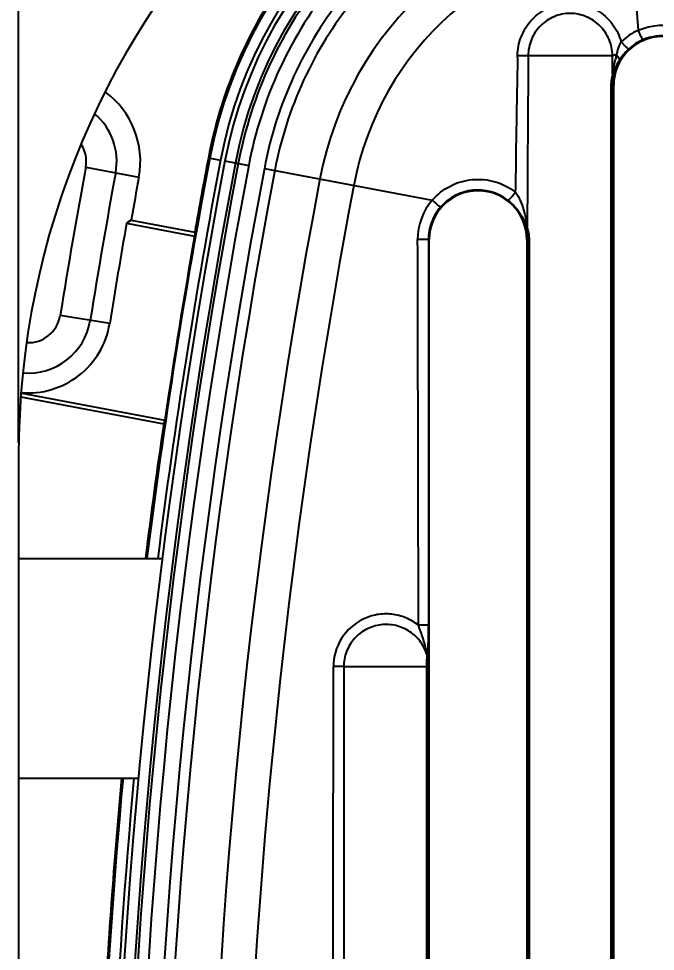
# Model space of a CAD drawing. Header units: millimetres. Extents: x 309 to 11345, y -1340 to 1318.
# Drawn here: x 10560.5 to 10619.5, y -462.9 to -376.5 of the extents above; entities that cross this region are included whole.
import ezdxf

# ---------------------------------------------------------------- set-up
doc = ezdxf.new("R2010")
doc.units = ezdxf.units.MM
doc.header["$LTSCALE"] = 16.335
doc.header["$PDMODE"] = 3
doc.header["$PDSIZE"] = 0.3125
doc.linetypes.add('HIDDEN', pattern=[0.2, 0.1, -0.1])
doc.layers.get('0').update_dxf_attribs({"linetype": 'CONTINUOUS'})
doc.layers.get('Defpoints').update_dxf_attribs({"linetype": 'CONTINUOUS'})
doc.layers.add('DEFAULT_2', color=8, linetype='HIDDEN')
doc.styles.get("Standard").update_dxf_attribs({"font": 'txt', "width": 0.8})
doc.dimstyles.new('STANDARD$0', dxfattribs={"dimscale": 2, "dimtxt": 3, "dimasz": 3, "dimexe": 1.25, "dimexo": 0.625, "dimgap": 0.5, "dimtad": 0, "dimdsep": 46, "dimlunit": 6, "dimtxsty": 'Standard', "dimblk": 'CLOSEDBLANK', "dimcen": 0, "dimclrt": 2, "dimazin": 2, "dimtfac": 2, "dimtmove": 1, "dimatfit": 3, "dimfxl": 0, "dimtolj": 1, "dimtzin": 0, "dimarcsym": 0})

# ---------------------------------------------------------------- blocks, each defined once
blk = doc.blocks.new('_ClosedBlank')
at = {"color": 0, "linetype": 'ByBlock', "lineweight": -2}
for p, q in [((-1, 0.1667), (0, 0)), ((-1, 0.1667), (-1, -0.1667)), ((0, 0), (-1, -0.1667))]:
    blk.add_line(p, q, dxfattribs=at)
blk = doc.blocks.new('*D579')
at = {"color": 4, "lineweight": -2}
for p, q in [((10560.464, -415.746), (10560.464, -306.518)), ((10980.464, -415.746), (10980.464, -306.518)), ((10580.464, -309.018), (10740.501, -309.018)), ((10960.464, -309.018), (10812.501, -309.018))]:
    blk.add_line(p, q, dxfattribs=at)
at = {"layer": 'Defpoints', "color": 0}
for p in [(10980.464, -309.018), (10560.464, -416.996), (10980.464, -416.996)]:
    blk.add_point(p, dxfattribs=at)
at = {"color": 4, "lineweight": -2, "xscale": 20, "yscale": 20, "zscale": 20, "rotation": 180}
blk.add_blockref('_ClosedBlank', (10560.464, -309.018), dxfattribs=at)
at = {"color": 4, "lineweight": -2, "xscale": 20, "yscale": 20, "zscale": 20}
blk.add_blockref('_ClosedBlank', (10980.464, -309.018), dxfattribs=at)
at = {"color": 6, "insert": (10776.501, -309.018), "char_height": 20, "attachment_point": 5}
blk.add_mtext('\\A1;420.00', dxfattribs=at)

msp = doc.modelspace()

# ---------------------------------------------------------------- linework, layer by layer
at = {"color": 7, "linetype": 'Continuous'}
for p, q in [((10617.914, -377.539), (10616.602, -360.47)), ((10607.7, -379.878), (10615.514, -379.878)), ((10615.519, -380.319), (10615.514, -379.878)), ((10615.404, -487.416), (10615.404, -382.643)), ((10615.404, -382.643), (10615.628, -382.643)), ((10615.456, -487.416), (10615.456, -382.643)), ((10615.628, -487.416), (10615.628, -382.643)), ((10578.056, -389.35), (10579.178, -389.563)), ((10579.587, -389.64), (10581.792, -390.058)), ((10566.687, -390.235), (10571.616, -391.144)), ((10583.242, -390.333), (10598.809, -393.282)), ((10570.897, -395.119), (10570.476, -395.409)), ((10570.476, -395.409), (10576.78, -396.604)), ((10570.897, -395.119), (10576.792, -396.236)), ((10598.453, -396.921), (10597.454, -396.922)), ((10598.535, -487.416), (10598.535, -396.921)), ((10607.562, -396.921), (10607.562, -487.416)), ((10607.562, -396.921), (10607.786, -396.921)), ((10607.734, -396.921), (10607.734, -487.416)), ((10607.786, -396.921), (10607.786, -487.416)), ((10568.904, -404.706), (10564.315, -403.966)), ((10560.62, -411.112), (10574.014, -413.659)), ((10560.666, -411.501), (10573.91, -414.01)), ((10560.464, -416.996), (10560.464, -586.996)), ((10560.464, -426.466), (10573.782, -426.466)), ((10597.634, -432.948), (10597.533, -432.663)), ((10590.606, -436.488), (10590.606, -472.682)), ((10590.606, -436.488), (10598.363, -436.488)), ((10598.311, -487.416), (10598.311, -436.488)), ((10598.363, -487.416), (10598.363, -436.488)), ((10560.464, -446.812), (10571.566, -446.812))]:
    msp.add_line(p, q, dxfattribs=at)
for centre, radius, start, end in [((10635.464, -416.996), 75, 90, 180), ((10619.424, -397.187), 41.967, 94.39543, 169.27271), ((10619.424, -397.187), 40.963, 94.39543, 169.27271), ((10619.424, -397.187), 40.546, 94.39543, 169.27271), ((10619.424, -397.187), 39.559, 94.39543, 169.27271), ((10619.424, -397.187), 31.584, 94.39543, 169.27271), ((10619.424, -397.187), 28.386, 94.39543, 169.27271), ((10619.424, -397.187), 42.105, 144.80703, 169.27271), ((10619.424, -397.187), 39.289, 140.88448, 169.27271), ((10619.424, -397.187), 38.302, 140.88314, 169.27271), ((10619.424, -397.187), 36.826, 141.20129, 169.27271), ((10619.424, -397.187), 35.839, 141.20154, 169.27271), ((10620.166, -382.637), 5.575, 113.83761, 133.68991), ((10620.142, -382.643), 4.514, 0, 180), ((10620.156, -382.658), 4.612, 113.56836, 133.2386), ((10620.141, -382.633), 4.583, 49.18631, 113.52218), ((10620.591, -383.111), 5.24, 133.30925, 138.03018), ((10624.14, -382.325), 8.61, 163.2318, 165.83543), ((10620.242, -382.828), 4.79, 143.05247, 148.3238), ((10620.442, -382.976), 5.039, 138.03404, 143.06917), ((10563.749, -389.693), 8, 349.55032, 53.68746), ((10563.749, -389.693), 5.807, 349.55032, 49.67578), ((10563.749, -389.693), 2.988, 349.55032, 32.7068), ((11172.664, -501.996), 603.626, 169.272711, 190.727289), ((11172.664, -501.996), 605.047, 169.272711, 172.828829), ((11172.664, -501.996), 604.043, 169.272711, 172.816846), ((11172.664, -501.996), 605.185, 169.272711, 169.93545), ((11172.664, -501.996), 616.197, 169.550315, 170.845991), ((11172.664, -501.996), 602.639, 169.272711, 190.727289), ((11172.664, -501.996), 602.369, 169.272711, 190.727289), ((11172.664, -501.996), 601.382, 169.272711, 190.727289), ((11172.664, -501.996), 599.906, 169.272711, 190.727289), ((11172.664, -501.996), 598.919, 169.272711, 190.727289), ((11172.664, -501.996), 613.378, 169.550315, 170.845991), ((11172.664, -501.996), 611.185, 169.550315, 169.928944), ((11172.664, -501.996), 594.664, 169.272711, 190.727289), ((11172.664, -501.996), 591.466, 169.272711, 176.820243), ((10603.048, -396.921), 4.514, 0, 180), ((10603.03, -396.902), 4.568, 52.26012, 139.46367), ((10602.993, -396.911), 5.538, 139.05731, 180.11503), ((11172.664, -501.996), 611.549, 169.962656, 170.845991), ((10608.428, -395.922), 0.814, 175.91941, 189.16668), ((11172.664, -501.996), 605.132, 169.969972, 171.605972), ((10561.365, -403.491), 2.988, 266.9403, 350.84599), ((10561.365, -403.491), 5.807, 265.03267, 350.84599), ((10561.27, -403.716), 7.424, 264.97482, 265.52342), ((11172.664, -501.996), 605.185, 171.640257, 172.830471), ((11172.664, -501.996), 605.047, 174.766943, 185.233057), ((11172.664, -501.996), 605.185, 174.768138, 176.96899), ((11172.664, -501.996), 604.043, 174.758219, 185.241781)]:
    msp.add_arc(centre, radius, start, end, dxfattribs=at)
for centre, major_axis, start_param, end_param in [((11189.255, -414.421), (115.222, 608.209), -4.556461, -4.555865), ((11156.199, -588.906), (114.346, 603.586), 1.466722, 1.467318)]:
    msp.add_ellipse(centre, major_axis=major_axis, ratio=0.989579, start_param=start_param, end_param=end_param, dxfattribs=at)
for points, knots in [([(10606.722, -379.872), (10606.711, -379.292), (10606.956, -378.125), (10607.864, -376.605), (10609.262, -375.505), (10610.953, -374.962), (10612.729, -375.045), (10614.361, -375.745), (10615.656, -376.97), (10616.147, -378.051), (10616.315, -378.606)], [0, 0, 0, 0, 0.124974, 0.249898, 0.374818, 0.499755, 0.624749, 0.749779, 0.874911, 1, 1, 1, 1]), ([(10615.514, -379.878), (10615.508, -379.37), (10615.288, -378.349), (10614.423, -377.05), (10613.118, -376.193), (10611.59, -375.875), (10610.063, -376.192), (10608.763, -377.049), (10607.91, -378.351), (10607.701, -379.372), (10607.7, -379.878)], [0, 0, 0, 0, 0.125241, 0.25042, 0.375672, 0.500733, 0.625592, 0.750357, 0.875037, 1, 1, 1, 1]), ([(10617.914, -377.539), (10618.392, -377.329), (10619.413, -377.043), (10620.999, -377.064), (10622.516, -377.526), (10623.402, -378.106), (10623.795, -378.449)], [0, 0, 0, 0, 0.250023, 0.500043, 0.750047, 1, 1, 1, 1]), ([(10618.312, -378.43), (10618.296, -378.406), (10618.259, -378.312), (10618.169, -378.125), (10618.052, -377.852), (10617.961, -377.647), (10617.914, -377.539)], [0, 0, 0, 0, 0.088489, 0.309351, 0.638185, 1, 1, 1, 1]), ([(10616.017, -379.397), (10616.029, -379.357), (10616.075, -379.201), (10616.127, -379.047), (10616.17, -378.935)], [0, 0, 0, 0, 0.259724, 1, 1, 1, 1]), ([(10616.17, -378.935), (10616.181, -378.906), (10616.225, -378.794), (10616.274, -378.685), (10616.316, -378.606)], [0, 0, 0, 0, 0.258539, 1, 1, 1, 1]), ([(10616.997, -379.298), (10616.988, -379.294), (10616.968, -379.273), (10616.924, -379.234), (10616.859, -379.169), (10616.734, -379.044), (10616.55, -378.853), (10616.396, -378.691), (10616.315, -378.606)], [0, 0, 0, 0, 0.027205, 0.088749, 0.183286, 0.309385, 0.637928, 1, 1, 1, 1]), ([(10606.535, -392.528), (10606.577, -391.474), (10606.561, -389.364), (10606.646, -386.201), (10606.672, -383.037), (10606.747, -380.927), (10606.722, -379.872)], [0, 0, 0, 0, 0.249957, 0.499873, 0.749877, 1, 1, 1, 1]), ([(10606.722, -379.872), (10606.828, -379.872), (10607.154, -379.874), (10607.48, -379.873), (10607.7, -379.878)], [0, 0, 0, 0, 0.326619, 1, 1, 1, 1]), ([(10607.7, -379.878), (10607.697, -382.547), (10607.653, -387.875), (10607.62, -393.204), (10607.616, -395.864)], [0, 0, 0, 0, 0.500799, 1, 1, 1, 1]), ([(10615.596, -379.865), (10615.588, -379.866), (10615.56, -379.869), (10615.533, -379.874), (10615.514, -379.878)], [0, 0, 0, 0, 0.312069, 1, 1, 1, 1]), ([(10615.897, -379.841), (10615.867, -379.843), (10615.767, -379.849), (10615.666, -379.856), (10615.596, -379.865)], [0, 0, 0, 0, 0.296116, 1, 1, 1, 1]), ([(10615.897, -379.841), (10615.906, -379.803), (10615.945, -379.655), (10615.985, -379.507), (10616.017, -379.397)], [0, 0, 0, 0, 0.257136, 1, 1, 1, 1]), ([(10616.165, -380.312), (10616.191, -380.248), (10616.1, -380.05), (10615.982, -379.92), (10615.897, -379.841)], [0, 0, 0, 0, 0.373533, 1, 1, 1, 1]), ([(10615.535, -381.699), (10615.548, -381.585), (10615.606, -381.087), (10615.698, -380.593), (10615.792, -380.218)], [0, 0, 0, 0, 0.229763, 1, 1, 1, 1]), ([(10615.54, -381.866), (10615.602, -381.612), (10615.756, -381.071), (10616.009, -380.566), (10616.165, -380.312)], [0, 0, 0, 0, 0.467538, 1, 1, 1, 1]), ([(10615.404, -382.643), (10615.404, -382.551), (10615.417, -382.233), (10615.469, -381.916), (10615.535, -381.699)], [0, 0, 0, 0, 0.288875, 1, 1, 1, 1]), ([(10615.54, -381.866), (10615.528, -381.917), (10615.479, -382.173), (10615.456, -382.435), (10615.456, -382.643)], [0, 0, 0, 0, 0.201007, 1, 1, 1, 1]), ([(10598.809, -393.282), (10599.273, -392.745), (10600.423, -391.845), (10602.513, -391.241), (10604.68, -391.438), (10605.967, -392.108), (10606.535, -392.528)], [0, 0, 0, 0, 0.250418, 0.500633, 0.75064, 1, 1, 1, 1]), ([(10605.827, -393.29), (10605.839, -393.292), (10605.874, -393.27), (10605.927, -393.228), (10605.999, -393.159), (10606.123, -393.029), (10606.306, -392.818), (10606.454, -392.633), (10606.535, -392.528)], [0, 0, 0, 0, 0.035747, 0.104786, 0.20214, 0.319058, 0.620599, 1, 1, 1, 1]), ([(10606.535, -392.528), (10606.862, -393.032), (10607.219, -393.883), (10607.465, -394.907), (10607.563, -395.474), (10607.598, -395.742), (10607.616, -395.864)], [0, 0, 0, 0, 0.511387, 0.770402, 0.894939, 1, 1, 1, 1]), ([(10599.558, -393.933), (10599.207, -394.342), (10598.651, -395.296), (10598.453, -396.382), (10598.453, -396.921)], [0, 0, 0, 0, 0.499903, 1, 1, 1, 1]), ([(10599.558, -393.933), (10599.539, -393.911), (10599.459, -393.846), (10599.302, -393.705), (10599.073, -393.509), (10598.9, -393.36), (10598.809, -393.282)], [0, 0, 0, 0, 0.088473, 0.309711, 0.639021, 1, 1, 1, 1]), ([(10605.827, -393.289), (10606.08, -393.486), (10606.537, -393.914), (10607.067, -394.643), (10607.373, -395.276), (10607.538, -395.744), (10607.595, -395.959), (10607.624, -396.051)], [0, 0, 0, 0, 0.286826, 0.556067, 0.801771, 0.912847, 1, 1, 1, 1]), ([(10607.616, -395.864), (10607.669, -395.997), (10607.752, -396.348), (10607.786, -396.706), (10607.786, -396.921)], [0, 0, 0, 0, 0.399061, 1, 1, 1, 1]), ([(10607.734, -396.921), (10607.734, -396.748), (10607.708, -396.456), (10607.661, -396.165), (10607.624, -396.051)], [0, 0, 0, 0, 0.592352, 1, 1, 1, 1]), ([(10560.691, -411.118), (10561.637, -411.192), (10563.573, -410.982), (10566.166, -409.662), (10568.091, -407.476), (10568.753, -405.642), (10568.904, -404.706)], [0, 0, 0, 0, 0.250133, 0.500019, 0.749997, 1, 1, 1, 1]), ([(10597.533, -432.663), (10597.18, -432.38), (10596.388, -431.912), (10595.055, -431.568), (10593.676, -431.612), (10591.939, -432.172), (10590.167, -433.756), (10589.649, -435.591), (10589.648, -436.49)], [0, 0, 0, 0, 0.125401, 0.25093, 0.376499, 0.502138, 0.751024, 1, 1, 1, 1]), ([(10598.342, -435.514), (10598.223, -435.061), (10597.818, -434.188), (10596.789, -433.186), (10595.473, -432.609), (10594.038, -432.529), (10592.664, -432.956), (10591.527, -433.841), (10590.778, -435.07), (10590.604, -436.018), (10590.604, -436.488)], [0, 0, 0, 0, 0.124918, 0.249765, 0.37464, 0.499601, 0.624643, 0.749746, 0.874903, 1, 1, 1, 1]), ([(10598.464, -432.654), (10598.434, -432.659), (10598.331, -432.655), (10598.128, -432.662), (10597.848, -432.662), (10597.64, -432.663), (10597.533, -432.663)], [0, 0, 0, 0, 0.098057, 0.329746, 0.654391, 1, 1, 1, 1]), ([(10598.386, -435.759), (10598.405, -435.553), (10598.421, -435.092), (10598.445, -434.351), (10598.461, -433.523), (10598.463, -432.949), (10598.464, -432.654)], [0, 0, 0, 0, 0.199456, 0.445718, 0.71541, 1, 1, 1, 1]), ([(10598.342, -435.514), (10598.319, -435.303), (10598.236, -434.865), (10598.01, -434.005), (10597.783, -433.367), (10597.634, -432.948)], [0, 0, 0, 0, 0.23891, 0.500431, 1, 1, 1, 1]), ([(10598.311, -436.488), (10598.311, -436.389), (10598.314, -436.064), (10598.321, -435.739), (10598.342, -435.514)], [0, 0, 0, 0, 0.304552, 1, 1, 1, 1]), ([(10598.386, -435.759), (10598.386, -435.737), (10598.38, -435.655), (10598.362, -435.573), (10598.342, -435.515)], [0, 0, 0, 0, 0.259394, 1, 1, 1, 1]), ([(10598.386, -435.759), (10598.382, -435.801), (10598.366, -436.044), (10598.363, -436.287), (10598.363, -436.488)], [0, 0, 0, 0, 0.175805, 1, 1, 1, 1]), ([(10590.604, -436.488), (10590.561, -436.488), (10590.242, -436.489), (10589.924, -436.49), (10589.648, -436.49)], [0, 0, 0, 0, 0.134724, 1, 1, 1, 1])]:
    msp.add_open_spline(points, degree=3, knots=knots, dxfattribs=at)
for points in [[(10615.535, -381.699), (10615.529, -381.239), (10615.524, -380.779), (10615.519, -380.319)], [(10615.54, -381.866), (10615.547, -381.811), (10615.545, -381.754), (10615.535, -381.699)], [(10597.533, -432.663), (10597.509, -420.749), (10597.482, -408.836), (10597.454, -396.922)], [(10598.453, -396.921), (10598.454, -408.832), (10598.458, -420.743), (10598.464, -432.654)], [(10589.616, -469.076), (10589.626, -458.214), (10589.639, -447.352), (10589.648, -436.49)]]:
    msp.add_open_spline(points, degree=3, dxfattribs=at)
at = {"layer": 'DEFAULT_2', "color": 8, "linetype": 'HIDDEN'}
msp.add_line((10598.535, -396.921), (10598.453, -396.921), dxfattribs=at)

# ---------------------------------------------------------------- dimensions: what is measured, and where the dimension line sits
dim = msp.add_linear_dim(base=(10980.464, -309.018), p1=(10560.464, -416.996), p2=(10980.464, -416.996), dimstyle='STANDARD$0', override={"dimtxt": 10, "dimasz": 10, "dimgap": 0, "dimzin": 0, "dimclrd": 4, "dimclre": 4, "dimclrt": 6})
dim.commit()
dim.dimension.update_dxf_attribs({"geometry": '*D579', "text_midpoint": (10776.501, -309.018), "dimtype": 160})

doc.saveas('drawing.dxf')
